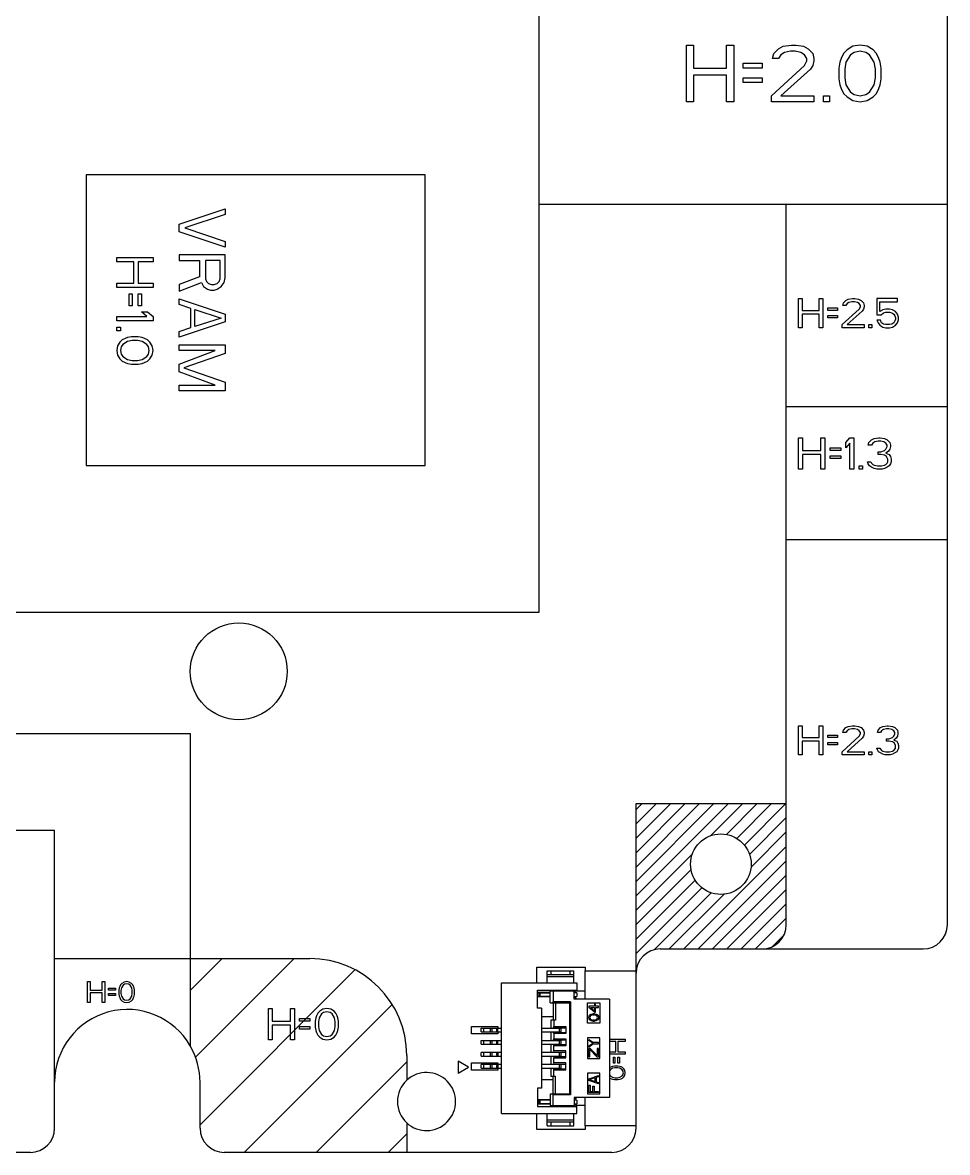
# Model space of a CAD drawing. Header units: millimetres. Extents: x 0 to 420, y 0 to 297.
# Drawn here: x 141.65 to 179.82, y 116.87 to 163.51 of the extents above; entities that cross this region are included whole.
import ezdxf

# ---------------------------------------------------------------- set-up
doc = ezdxf.new("R2010")
doc.units = ezdxf.units.MM
doc.header["$LTSCALE"] = 23.1
doc.layers.add('ASSEM_MEM', color=7, linetype='CONTINUOUS')

msp = doc.modelspace()

# ---------------------------------------------------------------- linework, layer by layer
at = {"layer": 'ASSEM_MEM', "color": 4, "linetype": 'CONTINUOUS'}
for p, q in [((162.973, 139.169), (162.973, 193.169)), ((169.051, 162.581), (169.343, 162.581)), ((169.051, 160.241), (169.051, 162.581)), ((169.343, 162.581), (169.343, 161.635)), ((170.708, 162.581), (171.001, 162.581)), ((170.708, 161.635), (170.708, 162.581)), ((171.001, 162.581), (171.001, 160.241)), ((172.658, 162.232), (172.853, 162.431)), ((172.853, 162.431), (173.048, 162.531)), ((173.048, 162.531), (173.39, 162.581)), ((173.341, 162.332), (173.097, 162.282)), ((173.536, 162.332), (173.341, 162.332)), ((173.39, 162.581), (173.585, 162.581)), ((173.78, 162.282), (173.536, 162.332)), ((173.585, 162.581), (173.877, 162.531)), ((173.877, 162.531), (174.072, 162.431)), ((174.072, 162.431), (174.267, 162.232)), ((175.681, 162.382), (175.535, 162.232)), ((175.925, 162.531), (175.681, 162.382)), ((176.217, 162.581), (175.925, 162.531)), ((176.217, 162.332), (175.973, 162.282)), ((176.51, 162.531), (176.217, 162.581)), ((176.461, 162.282), (176.217, 162.332)), ((176.753, 162.382), (176.51, 162.531)), ((176.9, 162.232), (176.753, 162.382)), ((172.61, 162.033), (172.658, 162.232)), ((172.853, 162.033), (172.61, 162.033)), ((172.951, 162.182), (172.853, 162.033)), ((173.097, 162.282), (172.951, 162.182)), ((173.926, 162.182), (173.78, 162.282)), ((174.023, 162.033), (173.926, 162.182)), ((173.926, 161.734), (174.023, 161.933)), ((174.023, 161.933), (174.023, 162.033)), ((174.267, 162.232), (174.316, 162.033)), ((174.316, 161.933), (174.267, 161.734)), ((174.316, 162.033), (174.316, 161.933)), ((175.388, 161.884), (175.34, 161.635)), ((175.437, 162.033), (175.388, 161.884)), ((175.535, 162.232), (175.437, 162.033)), ((175.632, 161.884), (175.583, 161.585)), ((175.827, 162.182), (175.632, 161.884)), ((175.973, 162.282), (175.827, 162.182)), ((176.607, 162.182), (176.461, 162.282)), ((176.802, 161.884), (176.607, 162.182)), ((176.851, 161.585), (176.802, 161.884)), ((176.997, 162.033), (176.9, 162.232)), ((177.046, 161.884), (176.997, 162.033)), ((177.095, 161.635), (177.046, 161.884)), ((169.343, 161.635), (170.708, 161.635)), ((171.391, 161.834), (172.171, 161.834)), ((171.391, 161.635), (171.391, 161.834)), ((172.171, 161.635), (171.391, 161.635)), ((172.171, 161.834), (172.171, 161.635)), ((172.561, 160.49), (173.926, 161.734)), ((174.17, 161.585), (172.951, 160.49)), ((174.267, 161.734), (174.17, 161.585)), ((175.34, 161.635), (175.34, 161.187)), ((175.583, 161.585), (175.583, 161.236)), ((176.851, 161.236), (176.851, 161.585)), ((177.095, 161.187), (177.095, 161.635)), ((170.708, 161.336), (169.343, 161.336)), ((169.343, 161.336), (169.343, 160.241)), ((170.708, 160.241), (170.708, 161.336)), ((171.391, 161.236), (172.171, 161.236)), ((171.391, 161.037), (171.391, 161.236)), ((172.171, 161.037), (171.391, 161.037)), ((172.171, 161.236), (172.171, 161.037)), ((175.34, 161.187), (175.388, 160.938)), ((175.388, 160.938), (175.437, 160.788)), ((175.583, 161.236), (175.632, 160.938)), ((175.632, 160.938), (175.827, 160.639)), ((176.607, 160.639), (176.802, 160.938)), ((176.802, 160.938), (176.851, 161.236)), ((176.997, 160.788), (177.046, 160.938)), ((177.046, 160.938), (177.095, 161.187)), ((172.561, 160.241), (172.561, 160.49)), ((172.951, 160.49), (174.316, 160.49)), ((174.316, 160.49), (174.316, 160.241)), ((174.706, 160.49), (174.95, 160.49)), ((174.706, 160.241), (174.706, 160.49)), ((174.95, 160.49), (174.95, 160.241)), ((175.437, 160.788), (175.535, 160.589)), ((175.535, 160.589), (175.681, 160.44)), ((175.827, 160.639), (175.973, 160.539)), ((175.973, 160.539), (176.217, 160.49)), ((176.217, 160.49), (176.461, 160.539)), ((176.461, 160.539), (176.607, 160.639)), ((176.753, 160.44), (176.9, 160.589)), ((176.9, 160.589), (176.997, 160.788)), ((169.343, 160.241), (169.051, 160.241)), ((171.001, 160.241), (170.708, 160.241)), ((174.316, 160.241), (172.561, 160.241)), ((174.95, 160.241), (174.706, 160.241)), ((175.681, 160.44), (175.925, 160.291)), ((175.925, 160.291), (176.217, 160.241)), ((176.217, 160.241), (176.51, 160.291)), ((176.51, 160.291), (176.753, 160.44)), ((179.823, 155.996), (162.973, 155.996)), ((173.173, 126.269), (173.173, 155.996)), ((145.534, 153.818), (147.034, 153.818)), ((145.534, 153.63), (145.534, 153.818)), ((146.236, 153.63), (145.534, 153.63)), ((146.236, 152.755), (146.236, 153.63)), ((147.034, 153.63), (146.427, 153.63)), ((146.427, 153.63), (146.427, 152.755)), ((147.034, 153.818), (147.034, 153.63)), ((145.534, 152.755), (146.236, 152.755)), ((145.534, 152.568), (145.534, 152.755)), ((147.034, 152.568), (145.534, 152.568)), ((146.427, 152.755), (147.034, 152.755)), ((147.034, 152.755), (147.034, 152.568)), ((146.044, 152.318), (146.172, 152.318)), ((146.044, 151.818), (146.044, 152.318)), ((146.172, 152.318), (146.172, 151.818)), ((146.427, 152.318), (146.555, 152.318)), ((146.427, 151.818), (146.427, 152.318)), ((146.555, 152.318), (146.555, 151.818)), ((173.684, 152.114), (173.834, 152.114)), ((173.684, 150.914), (173.684, 152.114)), ((173.834, 152.114), (173.834, 151.629)), ((174.534, 152.114), (174.684, 152.114)), ((174.534, 151.629), (174.534, 152.114)), ((174.684, 152.114), (174.684, 150.914)), ((175.634, 152.037), (175.734, 152.088)), ((175.734, 152.088), (175.909, 152.114)), ((175.909, 152.114), (176.009, 152.114)), ((176.009, 152.114), (176.159, 152.088)), ((176.159, 152.088), (176.259, 152.037)), ((177.759, 152.114), (176.909, 152.114)), ((176.909, 152.114), (176.909, 151.45)), ((177.759, 151.986), (177.759, 152.114)), ((146.172, 151.818), (146.044, 151.818)), ((146.555, 151.818), (146.427, 151.818)), ((173.834, 151.629), (174.534, 151.629)), ((174.884, 151.731), (175.284, 151.731)), ((174.884, 151.629), (174.884, 151.731)), ((175.284, 151.629), (174.884, 151.629)), ((175.284, 151.731), (175.284, 151.629)), ((175.484, 151.041), (176.184, 151.68)), ((175.509, 151.833), (175.534, 151.935)), ((175.634, 151.833), (175.509, 151.833)), ((175.534, 151.935), (175.634, 152.037)), ((175.684, 151.909), (175.634, 151.833)), ((175.759, 151.961), (175.684, 151.909)), ((176.309, 151.603), (175.684, 151.041)), ((175.884, 151.986), (175.759, 151.961)), ((175.984, 151.986), (175.884, 151.986)), ((176.109, 151.961), (175.984, 151.986)), ((176.184, 151.909), (176.109, 151.961)), ((176.234, 151.833), (176.184, 151.909)), ((176.184, 151.68), (176.234, 151.782)), ((176.234, 151.782), (176.234, 151.833)), ((176.259, 152.037), (176.359, 151.935)), ((176.359, 151.68), (176.309, 151.603)), ((176.359, 151.935), (176.384, 151.833)), ((176.384, 151.782), (176.359, 151.68)), ((176.384, 151.833), (176.384, 151.782)), ((177.034, 151.986), (177.759, 151.986)), ((177.034, 151.578), (177.034, 151.986)), ((177.159, 151.654), (177.034, 151.578)), ((177.284, 151.68), (177.159, 151.654)), ((177.434, 151.68), (177.284, 151.68)), ((177.559, 151.654), (177.434, 151.68)), ((177.684, 151.578), (177.559, 151.654)), ((145.534, 151.38), (146.778, 151.38)), ((145.534, 151.193), (145.534, 151.38)), ((147.034, 151.193), (145.534, 151.193)), ((146.555, 151.568), (146.81, 151.568)), ((146.778, 151.38), (146.555, 151.568)), ((146.81, 151.568), (147.034, 151.38)), ((147.034, 151.38), (147.034, 151.193)), ((174.534, 151.475), (173.834, 151.475)), ((173.834, 151.475), (173.834, 150.914)), ((174.534, 150.914), (174.534, 151.475)), ((174.884, 151.424), (175.284, 151.424)), ((174.884, 151.322), (174.884, 151.424)), ((175.284, 151.322), (174.884, 151.322)), ((175.284, 151.424), (175.284, 151.322)), ((176.909, 151.45), (177.084, 151.45)), ((177.059, 151.22), (176.909, 151.22)), ((176.909, 151.22), (176.959, 151.118)), ((177.109, 151.118), (177.059, 151.22)), ((177.084, 151.45), (177.184, 151.526)), ((177.184, 151.526), (177.284, 151.552)), ((177.284, 151.552), (177.434, 151.552)), ((177.434, 151.552), (177.534, 151.526)), ((177.534, 151.526), (177.609, 151.475)), ((177.609, 151.475), (177.659, 151.399)), ((177.659, 151.195), (177.609, 151.118)), ((177.659, 151.399), (177.684, 151.322)), ((177.684, 151.271), (177.659, 151.195)), ((177.759, 151.475), (177.684, 151.578)), ((177.684, 151.322), (177.684, 151.271)), ((177.809, 151.348), (177.759, 151.475)), ((177.759, 151.118), (177.809, 151.246)), ((177.809, 151.246), (177.809, 151.348)), ((145.534, 150.943), (145.693, 150.943)), ((145.534, 150.787), (145.534, 150.943)), ((145.693, 150.787), (145.534, 150.787)), ((145.693, 150.943), (145.693, 150.787)), ((173.834, 150.914), (173.684, 150.914)), ((174.684, 150.914), (174.534, 150.914)), ((175.484, 150.914), (175.484, 151.041)), ((176.384, 150.914), (175.484, 150.914)), ((175.684, 151.041), (176.384, 151.041)), ((176.384, 151.041), (176.384, 150.914)), ((176.584, 151.041), (176.709, 151.041)), ((176.584, 150.914), (176.584, 151.041)), ((176.709, 150.914), (176.584, 150.914)), ((176.709, 151.041), (176.709, 150.914)), ((176.959, 151.118), (177.034, 151.016)), ((177.034, 151.016), (177.159, 150.939)), ((177.184, 151.067), (177.109, 151.118)), ((177.159, 150.939), (177.284, 150.914)), ((177.284, 151.041), (177.184, 151.067)), ((177.434, 151.041), (177.284, 151.041)), ((177.284, 150.914), (177.434, 150.914)), ((177.534, 151.067), (177.434, 151.041)), ((177.434, 150.914), (177.559, 150.939)), ((177.609, 151.118), (177.534, 151.067)), ((177.559, 150.939), (177.684, 151.016)), ((177.684, 151.016), (177.759, 151.118)), ((145.661, 150.318), (145.566, 150.162)), ((145.757, 150.412), (145.661, 150.318)), ((145.789, 150.224), (145.725, 150.13)), ((145.885, 150.474), (145.757, 150.412)), ((145.981, 150.349), (145.789, 150.224)), ((145.981, 150.505), (145.885, 150.474)), ((146.14, 150.537), (145.981, 150.505)), ((146.172, 150.38), (145.981, 150.349)), ((146.427, 150.537), (146.14, 150.537)), ((146.396, 150.38), (146.172, 150.38)), ((146.587, 150.349), (146.396, 150.38)), ((146.587, 150.505), (146.427, 150.537)), ((146.683, 150.474), (146.587, 150.505)), ((146.778, 150.224), (146.587, 150.349)), ((146.81, 150.412), (146.683, 150.474)), ((146.842, 150.13), (146.778, 150.224)), ((146.906, 150.318), (146.81, 150.412)), ((147.002, 150.162), (146.906, 150.318)), ((145.566, 150.162), (145.534, 149.974)), ((145.534, 149.974), (145.566, 149.787)), ((145.566, 149.787), (145.661, 149.63)), ((145.725, 150.13), (145.693, 149.974)), ((145.693, 149.974), (145.725, 149.818)), ((145.725, 149.818), (145.789, 149.724)), ((145.789, 149.724), (145.981, 149.599)), ((146.587, 149.599), (146.778, 149.724)), ((146.778, 149.724), (146.842, 149.818)), ((146.874, 149.974), (146.842, 150.13)), ((146.842, 149.818), (146.874, 149.974)), ((146.906, 149.63), (147.002, 149.787)), ((147.034, 149.974), (147.002, 150.162)), ((147.002, 149.787), (147.034, 149.974)), ((145.661, 149.63), (145.757, 149.537)), ((145.757, 149.537), (145.885, 149.474)), ((145.885, 149.474), (145.981, 149.443)), ((145.981, 149.599), (146.172, 149.568)), ((145.981, 149.443), (146.14, 149.412)), ((146.14, 149.412), (146.427, 149.412)), ((146.172, 149.568), (146.396, 149.568)), ((146.396, 149.568), (146.587, 149.599)), ((146.427, 149.412), (146.587, 149.443)), ((146.587, 149.443), (146.683, 149.474)), ((146.683, 149.474), (146.81, 149.537)), ((146.81, 149.537), (146.906, 149.63)), ((173.173, 147.669), (179.823, 147.669)), ((173.684, 146.369), (173.847, 146.369)), ((173.684, 145.069), (173.684, 146.369)), ((173.847, 146.369), (173.847, 145.844)), ((174.605, 146.369), (174.768, 146.369)), ((174.605, 145.844), (174.605, 146.369)), ((174.768, 146.369), (174.768, 145.069)), ((175.634, 146.176), (175.797, 146.369)), ((175.634, 145.954), (175.634, 146.176)), ((175.797, 146.148), (175.634, 145.954)), ((175.797, 146.369), (175.959, 146.369)), ((175.797, 145.069), (175.797, 146.148)), ((175.959, 146.369), (175.959, 145.069)), ((176.555, 146.065), (176.582, 146.176)), ((176.691, 146.065), (176.555, 146.065)), ((176.582, 146.176), (176.691, 146.286)), ((176.691, 146.286), (176.799, 146.342)), ((176.745, 146.148), (176.691, 146.065)), ((176.826, 146.203), (176.745, 146.148)), ((176.799, 146.342), (176.989, 146.369)), ((176.962, 146.231), (176.826, 146.203)), ((177.07, 146.231), (176.962, 146.231)), ((176.989, 146.369), (177.043, 146.369)), ((177.043, 146.369), (177.232, 146.342)), ((177.205, 146.203), (177.07, 146.231)), ((177.287, 146.148), (177.205, 146.203)), ((177.232, 146.342), (177.341, 146.286)), ((177.341, 146.065), (177.287, 146.148)), ((177.287, 145.899), (177.341, 146.01)), ((177.341, 146.286), (177.449, 146.176)), ((177.341, 146.01), (177.341, 146.065)), ((177.449, 146.176), (177.476, 146.065)), ((177.476, 146.01), (177.449, 145.899)), ((177.476, 146.065), (177.476, 146.01)), ((173.847, 145.844), (174.605, 145.844)), ((174.605, 145.678), (173.847, 145.678)), ((173.847, 145.678), (173.847, 145.069)), ((174.605, 145.069), (174.605, 145.678)), ((174.984, 145.954), (175.418, 145.954)), ((174.984, 145.844), (174.984, 145.954)), ((175.418, 145.844), (174.984, 145.844)), ((174.984, 145.622), (175.418, 145.622)), ((174.984, 145.512), (174.984, 145.622)), ((175.418, 145.954), (175.418, 145.844)), ((175.418, 145.622), (175.418, 145.512)), ((176.962, 145.788), (177.07, 145.788)), ((176.962, 145.678), (176.962, 145.788)), ((177.07, 145.678), (176.962, 145.678)), ((177.07, 145.788), (177.232, 145.844)), ((177.232, 145.65), (177.07, 145.678)), ((177.232, 145.844), (177.287, 145.899)), ((177.314, 145.595), (177.232, 145.65)), ((177.395, 145.816), (177.287, 145.733)), ((177.287, 145.733), (177.422, 145.678)), ((177.368, 145.484), (177.314, 145.595)), ((177.449, 145.899), (177.395, 145.816)), ((177.422, 145.678), (177.476, 145.595)), ((177.476, 145.595), (177.503, 145.484)), ((173.847, 145.069), (173.684, 145.069)), ((174.768, 145.069), (174.605, 145.069)), ((175.418, 145.512), (174.984, 145.512)), ((175.959, 145.069), (175.797, 145.069)), ((176.176, 145.208), (176.312, 145.208)), ((176.176, 145.069), (176.176, 145.208)), ((176.312, 145.069), (176.176, 145.069)), ((176.312, 145.208), (176.312, 145.069)), ((176.528, 145.373), (176.664, 145.373)), ((176.555, 145.29), (176.528, 145.373)), ((176.609, 145.208), (176.555, 145.29)), ((176.691, 145.152), (176.609, 145.208)), ((176.664, 145.373), (176.691, 145.318)), ((176.691, 145.318), (176.745, 145.263)), ((176.799, 145.097), (176.691, 145.152)), ((176.745, 145.263), (176.799, 145.235)), ((176.799, 145.235), (176.934, 145.208)), ((176.907, 145.069), (176.799, 145.097)), ((177.124, 145.069), (176.907, 145.069)), ((176.934, 145.208), (177.097, 145.208)), ((177.097, 145.208), (177.232, 145.235)), ((177.232, 145.097), (177.124, 145.069)), ((177.232, 145.235), (177.287, 145.263)), ((177.341, 145.152), (177.232, 145.097)), ((177.287, 145.263), (177.341, 145.318)), ((177.341, 145.318), (177.368, 145.373)), ((177.422, 145.208), (177.341, 145.152)), ((177.368, 145.373), (177.368, 145.484)), ((177.476, 145.29), (177.422, 145.208)), ((177.503, 145.373), (177.476, 145.29)), ((177.503, 145.484), (177.503, 145.373)), ((173.173, 142.169), (179.823, 142.169)), ((81.058, 139.169), (162.973, 139.169)), ((173.684, 134.481), (173.834, 134.481)), ((173.684, 133.281), (173.684, 134.481)), ((173.834, 134.481), (173.834, 133.996)), ((174.534, 134.481), (174.684, 134.481)), ((174.534, 133.996), (174.534, 134.481)), ((174.684, 134.481), (174.684, 133.281)), ((175.534, 134.302), (175.634, 134.405)), ((175.634, 134.405), (175.734, 134.456)), ((175.759, 134.328), (175.684, 134.277)), ((175.734, 134.456), (175.909, 134.481)), ((175.884, 134.353), (175.759, 134.328)), ((175.984, 134.353), (175.884, 134.353)), ((175.909, 134.481), (176.009, 134.481)), ((176.109, 134.328), (175.984, 134.353)), ((176.009, 134.481), (176.159, 134.456)), ((176.184, 134.277), (176.109, 134.328)), ((176.159, 134.456), (176.259, 134.405)), ((176.259, 134.405), (176.359, 134.302)), ((176.959, 134.302), (177.059, 134.405)), ((177.059, 134.405), (177.159, 134.456)), ((177.184, 134.328), (177.109, 134.277)), ((177.159, 134.456), (177.334, 134.481)), ((177.309, 134.353), (177.184, 134.328)), ((177.409, 134.353), (177.309, 134.353)), ((177.334, 134.481), (177.384, 134.481)), ((177.384, 134.481), (177.559, 134.456)), ((177.534, 134.328), (177.409, 134.353)), ((177.609, 134.277), (177.534, 134.328)), ((177.559, 134.456), (177.659, 134.405)), ((177.659, 134.405), (177.759, 134.302)), ((102.373, 134.169), (148.573, 134.169)), ((148.573, 134.169), (148.573, 121.266)), ((173.834, 133.996), (174.534, 133.996)), ((174.884, 134.098), (175.284, 134.098)), ((174.884, 133.996), (174.884, 134.098)), ((175.284, 133.996), (174.884, 133.996)), ((175.284, 134.098), (175.284, 133.996)), ((175.484, 133.409), (176.184, 134.047)), ((175.509, 134.2), (175.534, 134.302)), ((175.634, 134.2), (175.509, 134.2)), ((175.684, 134.277), (175.634, 134.2)), ((176.309, 133.971), (175.684, 133.409)), ((176.234, 134.2), (176.184, 134.277)), ((176.184, 134.047), (176.234, 134.149)), ((176.234, 134.149), (176.234, 134.2)), ((176.359, 134.047), (176.309, 133.971)), ((176.359, 134.302), (176.384, 134.2)), ((176.384, 134.149), (176.359, 134.047)), ((176.384, 134.2), (176.384, 134.149)), ((176.934, 134.2), (176.959, 134.302)), ((177.059, 134.2), (176.934, 134.2)), ((177.109, 134.277), (177.059, 134.2)), ((177.309, 133.945), (177.409, 133.945)), ((177.309, 133.843), (177.309, 133.945)), ((177.409, 133.945), (177.559, 133.996)), ((177.559, 133.996), (177.609, 134.047)), ((177.659, 134.2), (177.609, 134.277)), ((177.609, 134.047), (177.659, 134.149)), ((177.709, 133.971), (177.609, 133.894)), ((177.609, 133.894), (177.734, 133.843)), ((177.659, 134.149), (177.659, 134.2)), ((177.759, 134.047), (177.709, 133.971)), ((177.759, 134.302), (177.784, 134.2)), ((177.784, 134.149), (177.759, 134.047)), ((177.784, 134.2), (177.784, 134.149)), ((174.534, 133.843), (173.834, 133.843)), ((173.834, 133.843), (173.834, 133.281)), ((174.534, 133.281), (174.534, 133.843)), ((174.884, 133.792), (175.284, 133.792)), ((174.884, 133.69), (174.884, 133.792)), ((175.284, 133.69), (174.884, 133.69)), ((175.284, 133.792), (175.284, 133.69)), ((175.484, 133.281), (175.484, 133.409)), ((175.684, 133.409), (176.384, 133.409)), ((176.384, 133.409), (176.384, 133.281)), ((176.584, 133.409), (176.709, 133.409)), ((176.584, 133.281), (176.584, 133.409)), ((176.709, 133.409), (176.709, 133.281)), ((176.909, 133.562), (177.034, 133.562)), ((176.934, 133.485), (176.909, 133.562)), ((176.984, 133.409), (176.934, 133.485)), ((177.059, 133.358), (176.984, 133.409)), ((177.034, 133.562), (177.059, 133.511)), ((177.059, 133.511), (177.109, 133.46)), ((177.109, 133.46), (177.159, 133.434)), ((177.159, 133.434), (177.284, 133.409)), ((177.284, 133.409), (177.434, 133.409)), ((177.409, 133.843), (177.309, 133.843)), ((177.559, 133.817), (177.409, 133.843)), ((177.434, 133.409), (177.559, 133.434)), ((177.634, 133.766), (177.559, 133.817)), ((177.559, 133.434), (177.609, 133.46)), ((177.609, 133.46), (177.659, 133.511)), ((177.684, 133.664), (177.634, 133.766)), ((177.659, 133.511), (177.684, 133.562)), ((177.734, 133.409), (177.659, 133.358)), ((177.684, 133.562), (177.684, 133.664)), ((177.734, 133.843), (177.784, 133.766)), ((177.784, 133.485), (177.734, 133.409)), ((177.784, 133.766), (177.809, 133.664)), ((177.809, 133.562), (177.784, 133.485)), ((177.809, 133.664), (177.809, 133.562)), ((173.834, 133.281), (173.684, 133.281)), ((174.684, 133.281), (174.534, 133.281)), ((176.384, 133.281), (175.484, 133.281)), ((176.709, 133.281), (176.584, 133.281)), ((177.159, 133.307), (177.059, 133.358)), ((177.259, 133.281), (177.159, 133.307)), ((177.459, 133.281), (177.259, 133.281)), ((177.559, 133.307), (177.459, 133.281)), ((177.659, 133.358), (177.559, 133.307)), ((166.973, 131.269), (173.173, 131.269)), ((166.973, 117.969), (166.973, 131.269)), ((107.973, 130.169), (142.973, 130.169)), ((142.973, 119.395), (142.973, 130.169)), ((167.973, 125.269), (172.173, 125.269)), ((142.973, 124.869), (153.506, 124.869)), ((164.873, 124.369), (166.973, 124.369)), ((164.873, 123.199), (164.873, 124.369)), ((144.332, 123.919), (144.439, 123.919)), ((144.332, 123.059), (144.332, 123.919)), ((144.439, 123.919), (144.439, 123.572)), ((144.941, 123.919), (145.048, 123.919)), ((144.941, 123.572), (144.941, 123.919)), ((145.048, 123.919), (145.048, 123.059)), ((145.192, 123.645), (145.478, 123.645)), ((145.192, 123.572), (145.192, 123.645)), ((145.478, 123.645), (145.478, 123.572)), ((145.64, 123.663), (145.622, 123.572)), ((145.657, 123.718), (145.64, 123.663)), ((145.693, 123.791), (145.657, 123.718)), ((145.747, 123.846), (145.693, 123.791)), ((145.729, 123.663), (145.711, 123.553)), ((145.801, 123.773), (145.729, 123.663)), ((145.837, 123.901), (145.747, 123.846)), ((145.855, 123.81), (145.801, 123.773)), ((145.944, 123.919), (145.837, 123.901)), ((145.944, 123.828), (145.855, 123.81)), ((146.052, 123.901), (145.944, 123.919)), ((146.034, 123.81), (145.944, 123.828)), ((146.087, 123.773), (146.034, 123.81)), ((146.141, 123.846), (146.052, 123.901)), ((146.159, 123.663), (146.087, 123.773)), ((146.195, 123.791), (146.141, 123.846)), ((146.177, 123.553), (146.159, 123.663)), ((146.231, 123.718), (146.195, 123.791)), ((146.249, 123.663), (146.231, 123.718)), ((146.267, 123.572), (146.249, 123.663)), ((144.439, 123.572), (144.941, 123.572)), ((144.941, 123.462), (144.439, 123.462)), ((144.439, 123.462), (144.439, 123.059)), ((144.941, 123.059), (144.941, 123.462)), ((145.478, 123.572), (145.192, 123.572)), ((145.192, 123.425), (145.478, 123.425)), ((145.192, 123.352), (145.192, 123.425)), ((145.478, 123.352), (145.192, 123.352)), ((145.478, 123.425), (145.478, 123.352)), ((145.622, 123.572), (145.622, 123.407)), ((145.622, 123.407), (145.64, 123.316)), ((145.64, 123.316), (145.657, 123.261)), ((145.657, 123.261), (145.693, 123.187)), ((145.693, 123.187), (145.747, 123.133)), ((145.711, 123.553), (145.711, 123.425)), ((145.711, 123.425), (145.729, 123.316)), ((145.729, 123.316), (145.801, 123.206)), ((145.801, 123.206), (145.855, 123.169)), ((145.855, 123.169), (145.944, 123.151)), ((145.944, 123.151), (146.034, 123.169)), ((146.034, 123.169), (146.087, 123.206)), ((146.087, 123.206), (146.159, 123.316)), ((146.141, 123.133), (146.195, 123.187)), ((146.159, 123.316), (146.177, 123.425)), ((146.177, 123.425), (146.177, 123.553)), ((146.195, 123.187), (146.231, 123.261)), ((146.231, 123.261), (146.249, 123.316)), ((146.249, 123.316), (146.267, 123.407)), ((146.267, 123.407), (146.267, 123.572)), ((144.439, 123.059), (144.332, 123.059)), ((145.048, 123.059), (144.941, 123.059)), ((145.747, 123.133), (145.837, 123.078)), ((145.837, 123.078), (145.944, 123.059)), ((145.944, 123.059), (146.052, 123.078)), ((146.052, 123.078), (146.141, 123.133)), ((157.506, 120.869), (157.506, 119.847)), ((160.057, 120.39), (159.624, 120.64)), ((159.624, 120.64), (159.624, 120.14)), ((159.624, 120.14), (160.057, 120.39)), ((148.973, 117.869), (148.973, 119.769)), ((164.873, 117.969), (164.873, 119.139)), ((157.506, 118.091), (157.506, 116.869)), ((166.973, 117.969), (164.873, 117.969)), ((157.506, 116.869), (149.973, 116.869))]:
    msp.add_line(p, q, dxfattribs=at)
at = {"layer": 'ASSEM_MEM', "color": 7, "linetype": 'CONTINUOUS'}
for p, q in [((179.823, 126.269), (179.823, 184.319)), ((158.273, 157.229), (144.273, 157.229)), ((144.273, 157.229), (144.273, 145.229)), ((158.273, 145.229), (158.273, 157.229)), ((144.273, 145.229), (158.273, 145.229)), ((172.173, 125.269), (178.823, 125.269)), ((163.303, 124.369), (164.403, 124.369)), ((163.303, 123.869), (163.303, 124.369)), ((163.303, 124.219), (164.403, 124.219)), ((164.403, 123.869), (164.403, 124.369)), ((161.423, 123.869), (164.523, 123.869)), ((161.423, 118.469), (161.423, 123.869)), ((164.523, 123.869), (164.523, 123.569)), ((162.903, 123.569), (164.523, 123.569)), ((162.903, 122.819), (162.903, 123.569)), ((163.423, 123.469), (162.903, 123.469)), ((162.903, 123.459), (163.423, 123.459)), ((162.903, 123.309), (163.423, 123.309)), ((163.423, 123.299), (162.903, 123.299)), ((163.073, 123.469), (163.073, 123.459)), ((163.073, 123.309), (163.073, 123.299)), ((163.303, 123.469), (163.303, 123.459)), ((163.423, 123.539), (164.423, 123.539)), ((163.423, 123.049), (163.423, 123.539)), ((163.552, 123.539), (163.552, 123.089)), ((164.523, 123.569), (164.423, 123.469)), ((164.423, 123.199), (164.423, 123.539)), ((164.523, 123.459), (164.423, 123.459)), ((164.423, 123.309), (164.523, 123.309)), ((164.423, 123.299), (164.523, 123.199)), ((165.873, 123.199), (164.423, 123.199)), ((164.523, 123.459), (164.523, 123.309)), ((165.873, 123.199), (165.873, 119.139)), ((163.073, 122.819), (162.903, 122.819)), ((163.073, 122.819), (163.073, 119.519)), ((163.423, 123.049), (164.223, 123.049)), ((163.552, 123.089), (163.512, 123.049)), ((164.264, 123.089), (163.552, 123.089)), ((163.554, 123.049), (163.554, 122.324)), ((163.642, 123.049), (163.642, 122.324)), ((164.223, 123.049), (164.264, 123.089)), ((164.223, 123.049), (164.223, 119.289)), ((164.264, 123.089), (164.264, 119.249)), ((164.973, 123.049), (165.473, 123.049)), ((164.973, 122.199), (164.973, 123.049)), ((165.253, 122.906), (165.023, 122.906)), ((165.023, 122.906), (165.023, 122.856)), ((165.253, 122.656), (165.023, 122.856)), ((165.091, 122.856), (165.253, 122.856)), ((165.091, 122.856), (165.253, 122.714)), ((165.304, 122.989), (165.253, 122.989)), ((165.253, 122.989), (165.253, 122.906)), ((165.253, 122.856), (165.253, 122.714)), ((165.304, 122.906), (165.304, 122.989)), ((165.423, 122.906), (165.304, 122.906)), ((165.304, 122.856), (165.423, 122.856)), ((165.304, 122.656), (165.304, 122.856)), ((165.423, 122.856), (165.423, 122.906)), ((165.473, 123.049), (165.473, 122.199)), ((163.554, 122.469), (163.073, 122.469)), ((163.642, 122.324), (163.448, 122.324)), ((163.448, 122.324), (163.448, 121.994)), ((163.572, 122.324), (163.572, 122.064)), ((165.023, 122.439), (165.032, 122.489)), ((165.032, 122.389), (165.023, 122.439)), ((165.032, 122.489), (165.057, 122.531)), ((165.057, 122.348), (165.032, 122.389)), ((165.057, 122.531), (165.083, 122.556)), ((165.083, 122.323), (165.057, 122.348)), ((165.074, 122.481), (165.066, 122.439)), ((165.066, 122.439), (165.074, 122.398)), ((165.091, 122.506), (165.074, 122.481)), ((165.074, 122.398), (165.091, 122.373)), ((165.083, 122.556), (165.117, 122.573)), ((165.117, 122.306), (165.083, 122.323)), ((165.142, 122.539), (165.091, 122.506)), ((165.091, 122.373), (165.142, 122.339)), ((165.117, 122.573), (165.142, 122.581)), ((165.142, 122.298), (165.117, 122.306)), ((165.142, 122.581), (165.185, 122.589)), ((165.194, 122.548), (165.142, 122.539)), ((165.142, 122.339), (165.194, 122.331)), ((165.185, 122.289), (165.142, 122.298)), ((165.262, 122.589), (165.185, 122.589)), ((165.185, 122.289), (165.262, 122.289)), ((165.194, 122.548), (165.253, 122.548)), ((165.253, 122.331), (165.194, 122.331)), ((165.253, 122.656), (165.304, 122.656)), ((165.304, 122.539), (165.253, 122.548)), ((165.253, 122.331), (165.304, 122.339)), ((165.262, 122.589), (165.304, 122.581)), ((165.304, 122.298), (165.262, 122.289)), ((165.304, 122.581), (165.33, 122.573)), ((165.355, 122.506), (165.304, 122.539)), ((165.304, 122.339), (165.355, 122.373)), ((165.33, 122.306), (165.304, 122.298)), ((165.33, 122.573), (165.364, 122.556)), ((165.364, 122.323), (165.33, 122.306)), ((165.372, 122.481), (165.355, 122.506)), ((165.355, 122.373), (165.372, 122.398)), ((165.364, 122.556), (165.389, 122.531)), ((165.389, 122.348), (165.364, 122.323)), ((165.381, 122.439), (165.372, 122.481)), ((165.372, 122.398), (165.381, 122.439)), ((165.389, 122.531), (165.415, 122.489)), ((165.415, 122.389), (165.389, 122.348)), ((165.415, 122.489), (165.423, 122.439)), ((165.423, 122.439), (165.415, 122.389)), ((160.573, 121.994), (161.423, 121.994)), ((160.573, 121.844), (160.573, 121.994)), ((160.573, 121.844), (161.423, 121.844)), ((161.223, 121.959), (161.258, 121.994)), ((161.223, 121.879), (161.223, 121.959)), ((161.258, 121.844), (161.223, 121.879)), ((161.273, 121.844), (161.273, 121.994)), ((163.073, 121.994), (163.866, 121.994)), ((163.073, 121.844), (163.866, 121.844)), ((163.448, 121.844), (163.448, 121.494)), ((163.559, 122.014), (163.572, 122.064)), ((163.559, 122.014), (164.073, 122.014)), ((163.559, 121.994), (163.559, 122.014)), ((163.559, 121.824), (163.559, 121.844)), ((163.559, 121.824), (164.073, 121.824)), ((163.572, 121.774), (163.559, 121.824)), ((163.572, 122.064), (164.073, 122.064)), ((164.073, 121.774), (163.572, 121.774)), ((163.572, 121.774), (163.572, 121.564)), ((163.866, 121.994), (163.866, 121.844)), ((164.073, 122.064), (164.073, 121.774)), ((165.473, 122.199), (164.973, 122.199)), ((160.573, 121.494), (161.423, 121.494)), ((160.573, 121.344), (160.573, 121.494)), ((160.573, 121.344), (161.423, 121.344)), ((161.223, 121.459), (161.258, 121.494)), ((161.223, 121.379), (161.223, 121.459)), ((161.258, 121.344), (161.223, 121.379)), ((161.273, 121.344), (161.273, 121.494)), ((163.073, 121.494), (163.866, 121.494)), ((163.073, 121.344), (163.866, 121.344)), ((163.448, 121.344), (163.448, 120.994)), ((163.559, 121.514), (163.572, 121.564)), ((163.559, 121.514), (164.073, 121.514)), ((163.559, 121.494), (163.559, 121.514)), ((163.559, 121.324), (163.559, 121.344)), ((163.559, 121.324), (164.073, 121.324)), ((163.572, 121.274), (163.559, 121.324)), ((163.572, 121.564), (164.073, 121.564)), ((164.073, 121.274), (163.572, 121.274)), ((163.572, 121.064), (163.572, 121.274)), ((163.866, 121.494), (163.866, 121.344)), ((164.073, 121.564), (164.073, 121.274)), ((165.473, 121.594), (164.973, 121.594)), ((164.973, 121.594), (164.973, 120.744)), ((165.023, 121.536), (165.219, 121.403)), ((165.023, 121.536), (165.023, 121.486)), ((165.185, 121.378), (165.023, 121.486)), ((165.023, 121.269), (165.185, 121.378)), ((165.219, 121.353), (165.023, 121.219)), ((165.023, 121.269), (165.023, 121.219)), ((165.423, 121.403), (165.219, 121.403)), ((165.219, 121.353), (165.423, 121.353)), ((165.423, 121.353), (165.423, 121.403)), ((165.473, 120.744), (165.473, 121.594)), ((161.423, 120.994), (160.573, 120.994)), ((160.573, 120.844), (160.573, 120.994)), ((160.573, 120.844), (161.423, 120.844)), ((161.258, 120.994), (161.223, 120.959)), ((161.223, 120.879), (161.223, 120.959)), ((161.223, 120.879), (161.258, 120.844)), ((161.273, 120.994), (161.273, 120.844)), ((163.866, 120.994), (163.073, 120.994)), ((163.073, 120.844), (163.866, 120.844)), ((163.448, 120.844), (163.448, 120.494)), ((163.572, 121.064), (163.559, 121.014)), ((163.559, 121.014), (164.073, 121.014)), ((163.559, 121.014), (163.559, 120.994)), ((163.559, 120.844), (163.559, 120.824)), ((163.559, 120.824), (164.073, 120.824)), ((163.559, 120.824), (163.572, 120.774)), ((164.073, 121.064), (163.572, 121.064)), ((163.866, 120.994), (163.866, 120.844)), ((164.073, 120.774), (164.073, 121.064)), ((165.083, 121.153), (165.023, 121.153)), ((165.023, 121.153), (165.023, 120.819)), ((165.023, 120.819), (165.066, 120.819)), ((165.355, 120.819), (165.066, 121.111)), ((165.066, 120.819), (165.066, 121.111)), ((165.083, 121.153), (165.372, 120.869)), ((165.355, 120.819), (165.423, 120.819)), ((165.423, 121.153), (165.372, 121.153)), ((165.372, 121.153), (165.372, 120.869)), ((165.423, 120.819), (165.423, 121.153)), ((161.423, 120.494), (160.573, 120.494)), ((160.573, 120.344), (160.573, 120.494)), ((160.573, 120.344), (161.423, 120.344)), ((161.258, 120.494), (161.223, 120.459)), ((161.223, 120.379), (161.223, 120.459)), ((161.223, 120.379), (161.258, 120.344)), ((161.273, 120.494), (161.273, 120.344)), ((163.866, 120.494), (163.073, 120.494)), ((163.073, 120.344), (163.866, 120.344)), ((163.448, 120.344), (163.448, 120.014)), ((163.572, 120.564), (163.559, 120.514)), ((163.559, 120.514), (164.073, 120.514)), ((163.559, 120.514), (163.559, 120.494)), ((163.559, 120.344), (163.559, 120.324)), ((163.572, 120.774), (164.073, 120.774)), ((163.572, 120.564), (163.572, 120.774)), ((164.073, 120.564), (163.572, 120.564)), ((163.866, 120.494), (163.866, 120.344)), ((164.073, 120.274), (164.073, 120.564)), ((164.973, 120.744), (165.473, 120.744)), ((163.554, 119.869), (163.073, 119.869)), ((163.448, 120.014), (163.642, 120.014)), ((163.554, 119.289), (163.554, 120.014)), ((163.559, 120.324), (164.073, 120.324)), ((163.559, 120.324), (163.572, 120.274)), ((163.572, 120.274), (164.073, 120.274)), ((163.572, 120.014), (163.572, 120.274)), ((163.642, 119.289), (163.642, 120.014)), ((165.473, 120.139), (164.973, 120.139)), ((164.973, 120.139), (164.973, 119.289)), ((165.023, 119.906), (165.423, 120.039)), ((165.023, 119.839), (165.023, 119.906)), ((165.287, 119.948), (165.057, 119.873)), ((165.057, 119.873), (165.287, 119.798)), ((165.287, 119.798), (165.287, 119.948)), ((165.423, 119.989), (165.321, 119.956)), ((165.321, 119.956), (165.321, 119.789)), ((165.423, 120.039), (165.423, 119.989)), ((165.473, 119.289), (165.473, 120.139)), ((163.073, 119.519), (162.903, 119.519)), ((162.903, 119.519), (162.903, 118.769)), ((165.423, 119.706), (165.023, 119.839)), ((165.023, 119.639), (165.074, 119.639)), ((165.023, 119.339), (165.023, 119.639)), ((165.074, 119.639), (165.074, 119.389)), ((165.185, 119.606), (165.236, 119.606)), ((165.185, 119.389), (165.185, 119.606)), ((165.236, 119.606), (165.236, 119.389)), ((165.321, 119.789), (165.423, 119.756)), ((165.423, 119.756), (165.423, 119.706)), ((142.973, 117.869), (142.973, 119.395)), ((163.423, 119.039), (162.903, 119.039)), ((163.423, 119.029), (162.903, 119.029)), ((163.073, 119.029), (163.073, 119.039)), ((163.423, 119.289), (164.223, 119.289)), ((163.423, 119.289), (163.423, 118.799)), ((163.552, 119.249), (163.512, 119.289)), ((164.264, 119.249), (163.552, 119.249)), ((163.552, 118.799), (163.552, 119.249)), ((164.223, 119.289), (164.264, 119.249)), ((165.873, 119.139), (164.423, 119.139)), ((164.423, 119.139), (164.423, 118.799)), ((164.523, 119.139), (164.423, 119.039)), ((164.523, 119.029), (164.423, 119.029)), ((164.523, 119.029), (164.523, 118.879)), ((164.973, 119.289), (165.473, 119.289)), ((165.423, 119.339), (165.023, 119.339)), ((165.074, 119.389), (165.185, 119.389)), ((165.236, 119.389), (165.423, 119.389)), ((165.423, 119.339), (165.423, 119.389)), ((162.903, 118.879), (163.423, 118.879)), ((163.423, 118.869), (162.903, 118.869)), ((162.903, 118.769), (164.523, 118.769)), ((163.073, 118.869), (163.073, 118.879)), ((163.303, 118.879), (163.303, 118.869)), ((163.423, 118.799), (164.423, 118.799)), ((164.423, 118.879), (164.523, 118.879)), ((164.423, 118.869), (164.523, 118.769)), ((164.523, 118.469), (164.523, 118.769)), ((161.423, 118.469), (164.523, 118.469)), ((163.303, 117.969), (163.303, 118.469)), ((164.403, 118.119), (163.303, 118.119)), ((164.403, 117.969), (164.403, 118.469)), ((163.303, 117.969), (164.403, 117.969)), ((166.973, 117.869), (166.973, 117.969)), ((141.973, 116.869), (108.973, 116.869)), ((165.973, 116.869), (157.506, 116.869))]:
    msp.add_line(p, q, dxfattribs=at)
at = {"layer": 'ASSEM_MEM', "color": 40, "linetype": 'CONTINUOUS'}
for p, q in [((148.108, 155.191), (150.007, 155.823)), ((150.007, 155.823), (150.007, 155.586)), ((150.007, 155.586), (148.351, 155.032)), ((148.108, 154.874), (148.108, 155.191)), ((150.007, 154.241), (148.108, 154.874)), ((148.351, 155.032), (150.007, 154.479)), ((150.007, 154.479), (150.007, 154.241)), ((150.007, 153.925), (148.108, 153.925)), ((148.108, 153.925), (148.108, 153.688)), ((150.007, 152.976), (150.007, 153.925)), ((148.108, 153.688), (148.957, 153.688)), ((148.957, 153.688), (148.957, 153.015)), ((149.805, 153.688), (149.199, 153.688)), ((149.199, 153.688), (149.199, 152.936)), ((149.805, 152.936), (149.805, 153.688)), ((148.957, 153.015), (148.108, 152.699)), ((148.108, 152.422), (149.038, 152.778)), ((148.108, 152.699), (148.108, 152.422)), ((149.038, 152.778), (149.118, 152.62)), ((149.118, 152.62), (149.28, 152.501)), ((149.199, 152.936), (149.24, 152.817)), ((149.24, 152.817), (149.32, 152.738)), ((149.32, 152.738), (149.442, 152.699)), ((149.442, 152.699), (149.563, 152.699)), ((149.563, 152.699), (149.684, 152.738)), ((149.684, 152.738), (149.765, 152.817)), ((149.684, 152.501), (149.845, 152.62)), ((149.765, 152.817), (149.805, 152.936)), ((149.845, 152.62), (149.967, 152.778)), ((149.967, 152.778), (150.007, 152.976)), ((148.108, 152.105), (150.007, 151.472)), ((148.108, 151.868), (148.108, 152.105)), ((149.28, 152.501), (149.401, 152.461)), ((149.401, 152.461), (149.563, 152.461)), ((149.563, 152.461), (149.684, 152.501)), ((148.593, 151.71), (148.108, 151.868)), ((148.593, 150.919), (148.593, 151.71)), ((148.755, 151.67), (149.845, 151.314)), ((148.755, 150.958), (148.755, 151.67)), ((150.007, 151.156), (148.108, 150.523)), ((149.845, 151.314), (148.755, 150.958)), ((150.007, 151.472), (150.007, 151.156)), ((148.108, 150.76), (148.593, 150.919)), ((148.108, 150.523), (148.108, 150.76)), ((148.108, 150.207), (150.007, 150.207)), ((148.108, 149.969), (148.108, 150.207)), ((150.007, 150.207), (150.007, 149.851)), ((149.603, 149.969), (148.108, 149.969)), ((148.108, 149.416), (149.603, 149.969)), ((150.007, 149.851), (148.31, 149.257)), ((148.108, 149.099), (148.108, 149.416)), ((148.31, 149.257), (150.007, 148.664)), ((149.603, 148.545), (148.108, 149.099)), ((148.108, 148.545), (149.603, 148.545)), ((148.108, 148.308), (148.108, 148.545)), ((150.007, 148.664), (150.007, 148.308)), ((150.007, 148.308), (148.108, 148.308)), ((151.795, 122.805), (151.956, 122.805)), ((151.795, 121.517), (151.795, 122.805)), ((151.956, 122.805), (151.956, 122.284)), ((152.707, 122.805), (152.868, 122.805)), ((152.707, 122.284), (152.707, 122.805)), ((152.868, 122.805), (152.868, 121.517)), ((153.914, 122.695), (153.833, 122.613)), ((154.048, 122.777), (153.914, 122.695)), ((154.209, 122.805), (154.048, 122.777)), ((154.209, 122.668), (154.075, 122.64)), ((154.37, 122.777), (154.209, 122.805)), ((154.343, 122.64), (154.209, 122.668)), ((154.504, 122.695), (154.37, 122.777)), ((154.584, 122.613), (154.504, 122.695)), ((151.956, 122.284), (152.707, 122.284)), ((153.082, 122.394), (153.511, 122.394)), ((153.082, 122.284), (153.082, 122.394)), ((153.511, 122.284), (153.082, 122.284)), ((153.511, 122.394), (153.511, 122.284)), ((153.753, 122.421), (153.726, 122.284)), ((153.726, 122.284), (153.726, 122.038)), ((153.78, 122.503), (153.753, 122.421)), ((153.833, 122.613), (153.78, 122.503)), ((153.887, 122.421), (153.86, 122.257)), ((153.86, 122.257), (153.86, 122.065)), ((153.994, 122.585), (153.887, 122.421)), ((154.075, 122.64), (153.994, 122.585)), ((154.423, 122.585), (154.343, 122.64)), ((154.53, 122.421), (154.423, 122.585)), ((154.557, 122.257), (154.53, 122.421)), ((154.557, 122.065), (154.557, 122.257)), ((154.638, 122.503), (154.584, 122.613)), ((154.664, 122.421), (154.638, 122.503)), ((154.691, 122.284), (154.664, 122.421)), ((154.691, 122.038), (154.691, 122.284)), ((152.707, 122.12), (151.956, 122.12)), ((151.956, 122.12), (151.956, 121.517)), ((152.707, 121.517), (152.707, 122.12)), ((153.082, 122.065), (153.511, 122.065)), ((153.082, 121.956), (153.082, 122.065)), ((153.511, 121.956), (153.082, 121.956)), ((153.511, 122.065), (153.511, 121.956)), ((153.726, 122.038), (153.753, 121.901)), ((153.753, 121.901), (153.78, 121.819)), ((153.78, 121.819), (153.833, 121.709)), ((153.86, 122.065), (153.887, 121.901)), ((153.887, 121.901), (153.994, 121.736)), ((153.994, 121.736), (154.075, 121.682)), ((154.343, 121.682), (154.423, 121.736)), ((154.423, 121.736), (154.53, 121.901)), ((154.53, 121.901), (154.557, 122.065)), ((154.584, 121.709), (154.638, 121.819)), ((154.638, 121.819), (154.664, 121.901)), ((154.664, 121.901), (154.691, 122.038)), ((151.956, 121.517), (151.795, 121.517)), ((152.868, 121.517), (152.707, 121.517)), ((153.833, 121.709), (153.914, 121.627)), ((153.914, 121.627), (154.048, 121.545)), ((154.048, 121.545), (154.209, 121.517)), ((154.075, 121.682), (154.209, 121.654)), ((154.209, 121.654), (154.343, 121.682)), ((154.209, 121.517), (154.37, 121.545)), ((154.37, 121.545), (154.504, 121.627)), ((154.504, 121.627), (154.584, 121.709)), ((165.873, 121.547), (166.526, 121.547)), ((166.131, 121.454), (165.873, 121.454)), ((166.131, 121.021), (166.131, 121.454)), ((166.526, 121.454), (166.225, 121.454)), ((166.225, 121.454), (166.225, 121.021)), ((166.526, 121.547), (166.526, 121.454)), ((165.873, 121.021), (166.131, 121.021)), ((166.526, 120.928), (165.873, 120.928)), ((166.036, 120.804), (166.099, 120.804)), ((166.036, 120.557), (166.036, 120.804)), ((166.099, 120.804), (166.099, 120.557)), ((166.225, 121.021), (166.526, 121.021)), ((166.225, 120.804), (166.289, 120.804)), ((166.225, 120.557), (166.225, 120.804)), ((166.289, 120.804), (166.289, 120.557)), ((166.526, 121.021), (166.526, 120.928)), ((165.894, 120.371), (165.873, 120.351)), ((165.957, 120.402), (165.894, 120.371)), ((166.004, 120.34), (165.91, 120.279)), ((166.004, 120.418), (165.957, 120.402)), ((166.083, 120.433), (166.004, 120.418)), ((166.099, 120.356), (166.004, 120.34)), ((166.099, 120.557), (166.036, 120.557)), ((166.225, 120.433), (166.083, 120.433)), ((166.21, 120.356), (166.099, 120.356)), ((166.304, 120.34), (166.21, 120.356)), ((166.289, 120.557), (166.225, 120.557)), ((166.304, 120.418), (166.225, 120.433)), ((166.352, 120.402), (166.304, 120.418)), ((166.399, 120.279), (166.304, 120.34)), ((166.415, 120.371), (166.352, 120.402)), ((166.462, 120.325), (166.415, 120.371)), ((165.878, 120.232), (165.873, 120.21)), ((165.873, 120.1), (165.878, 120.077)), ((165.873, 119.958), (165.894, 119.938)), ((165.91, 120.279), (165.878, 120.232)), ((165.878, 120.077), (165.91, 120.031)), ((165.894, 119.938), (165.957, 119.907)), ((165.91, 120.031), (166.004, 119.969)), ((165.957, 119.907), (166.004, 119.892)), ((166.004, 119.969), (166.099, 119.954)), ((166.004, 119.892), (166.083, 119.876)), ((166.083, 119.876), (166.225, 119.876)), ((166.099, 119.954), (166.21, 119.954)), ((166.21, 119.954), (166.304, 119.969)), ((166.225, 119.876), (166.304, 119.892)), ((166.304, 119.969), (166.399, 120.031)), ((166.304, 119.892), (166.352, 119.907)), ((166.352, 119.907), (166.415, 119.938)), ((166.431, 120.232), (166.399, 120.279)), ((166.399, 120.031), (166.431, 120.077)), ((166.415, 119.938), (166.462, 119.985)), ((166.447, 120.155), (166.431, 120.232)), ((166.431, 120.077), (166.447, 120.155)), ((166.51, 120.248), (166.462, 120.325)), ((166.462, 119.985), (166.51, 120.062)), ((166.526, 120.155), (166.51, 120.248)), ((166.51, 120.062), (166.526, 120.155))]:
    msp.add_line(p, q, dxfattribs=at)
at = {"layer": 'ASSEM_MEM', "color": 2, "linetype": 'CONTINUOUS'}
for p, q in [((166.973, 131.025), (167.218, 131.269)), ((166.973, 130.431), (167.812, 131.269)), ((166.973, 129.837), (168.406, 131.269)), ((166.973, 129.243), (169, 131.269)), ((166.973, 128.649), (169.594, 131.269)), ((166.973, 128.055), (170.188, 131.269)), ((166.973, 127.461), (170.782, 131.269)), ((170.053, 129.946), (171.376, 131.269)), ((170.699, 129.999), (171.97, 131.269)), ((171.128, 129.834), (172.564, 131.269)), ((171.444, 129.556), (173.157, 131.269)), ((171.656, 129.174), (173.173, 130.691)), ((171.717, 128.64), (173.173, 130.097)), ((168.939, 125.269), (173.173, 129.503)), ((166.973, 126.867), (169.296, 129.19)), ((169.533, 125.269), (173.173, 128.909)), ((166.973, 126.273), (169.244, 128.544)), ((170.127, 125.269), (173.173, 128.315)), ((166.973, 125.679), (169.409, 128.114)), ((166.973, 125.085), (169.686, 127.798)), ((167.718, 125.236), (170.069, 127.587)), ((168.345, 125.269), (170.602, 127.526)), ((170.721, 125.269), (173.173, 127.721)), ((171.315, 125.269), (173.173, 127.127)), ((171.909, 125.269), (173.173, 126.533)), ((172.598, 125.364), (173.079, 125.845)), ((148.573, 123.552), (149.891, 124.869)), ((148.791, 120.799), (152.861, 124.869)), ((148.973, 118.012), (155.37, 124.408)), ((166.973, 124.491), (167.006, 124.524)), ((150.8, 116.869), (156.906, 122.975)), ((153.77, 116.869), (157.506, 120.604)), ((156.74, 116.869), (157.506, 117.635))]:
    msp.add_line(p, q, dxfattribs=at)
at = {"layer": 'ASSEM_MEM', "color": 7, "linetype": 'CONTINUOUS', "true_color": 0x00beeb}
for p, q in [((162.873, 124.519), (164.873, 124.519)), ((162.873, 123.869), (162.873, 124.519)), ((164.873, 124.519), (164.873, 124.369)), ((164.873, 123.519), (164.473, 123.519)), ((160.173, 122.069), (161.273, 122.069)), ((160.173, 121.769), (160.173, 122.069)), ((161.273, 121.769), (160.173, 121.769)), ((161.273, 122.069), (161.273, 121.994)), ((161.273, 121.844), (161.273, 121.769)), ((160.173, 120.569), (161.273, 120.569)), ((160.173, 120.269), (160.173, 120.569)), ((161.273, 120.569), (161.273, 120.494)), ((161.273, 120.344), (161.273, 120.269)), ((161.273, 120.269), (160.173, 120.269)), ((164.473, 118.819), (164.873, 118.819)), ((162.873, 117.819), (162.873, 118.469)), ((164.873, 117.819), (162.873, 117.819)), ((164.873, 117.969), (164.873, 117.819))]:
    msp.add_line(p, q, dxfattribs=at)
at = {"layer": 'ASSEM_MEM', "color": 9, "linetype": 'CONTINUOUS'}
for p, q in [((164.403, 124.119), (163.303, 124.119)), ((163.453, 124.369), (163.453, 124.219)), ((164.253, 124.219), (164.253, 124.369)), ((162.967, 123.309), (162.967, 123.459)), ((163.001, 123.459), (163.001, 123.309)), ((160.673, 121.994), (160.673, 121.844)), ((160.963, 121.844), (160.963, 121.994)), ((161.02, 121.994), (161.02, 121.844)), ((161.25, 121.986), (161.25, 121.994)), ((161.25, 121.844), (161.25, 121.853)), ((163.806, 121.844), (163.806, 121.994)), ((160.673, 121.494), (160.673, 121.344)), ((160.963, 121.344), (160.963, 121.494)), ((161.02, 121.494), (161.02, 121.344)), ((161.25, 121.486), (161.25, 121.494)), ((161.25, 121.344), (161.25, 121.353)), ((163.806, 121.344), (163.806, 121.494)), ((160.673, 120.994), (160.673, 120.844)), ((160.963, 120.844), (160.963, 120.994)), ((161.02, 120.994), (161.02, 120.844)), ((161.25, 120.986), (161.25, 120.994)), ((161.25, 120.844), (161.25, 120.853)), ((163.806, 120.844), (163.806, 120.994)), ((160.673, 120.494), (160.673, 120.344)), ((160.963, 120.344), (160.963, 120.494)), ((161.02, 120.494), (161.02, 120.344)), ((161.25, 120.486), (161.25, 120.494)), ((161.25, 120.344), (161.25, 120.353)), ((163.806, 120.344), (163.806, 120.494)), ((162.967, 118.879), (162.967, 119.029)), ((163.001, 119.029), (163.001, 118.879)), ((163.303, 118.219), (164.403, 118.219)), ((163.453, 118.119), (163.453, 117.969)), ((164.253, 117.969), (164.253, 118.119))]:
    msp.add_line(p, q, dxfattribs=at)
at = {"layer": 'ASSEM_MEM', "color": 7, "linetype": 'CONTINUOUS'}
msp.add_circle((150.573, 136.729), 2, dxfattribs=at)
at = {"layer": 'ASSEM_MEM', "color": 4, "linetype": 'CONTINUOUS'}
msp.add_circle((170.473, 128.769), 1.25, dxfattribs=at)
for centre, radius, start, end in [((172.173, 126.269), 1, 270, 360), ((167.973, 124.269), 1, 90, 180), ((153.506, 120.869), 4, 0, 90), ((145.973, 119.769), 3, 0, 29.9264), ((158.323, 118.969), 1.2, 132.9574, 227.0426), ((149.973, 117.869), 1, 180, 270)]:
    msp.add_arc(centre, radius, start, end, dxfattribs=at)
at = {"layer": 'ASSEM_MEM', "color": 7, "linetype": 'CONTINUOUS'}
for centre, radius, start, end in [((178.823, 126.269), 1, 270, 360), ((145.973, 119.769), 3, 29.9264, 180), ((158.323, 118.969), 1.2, 227.0426, 132.9574), ((141.973, 117.869), 1, 270, 360), ((165.973, 117.869), 1, 270, 360)]:
    msp.add_arc(centre, radius, start, end, dxfattribs=at)

doc.saveas('drawing.dxf')
